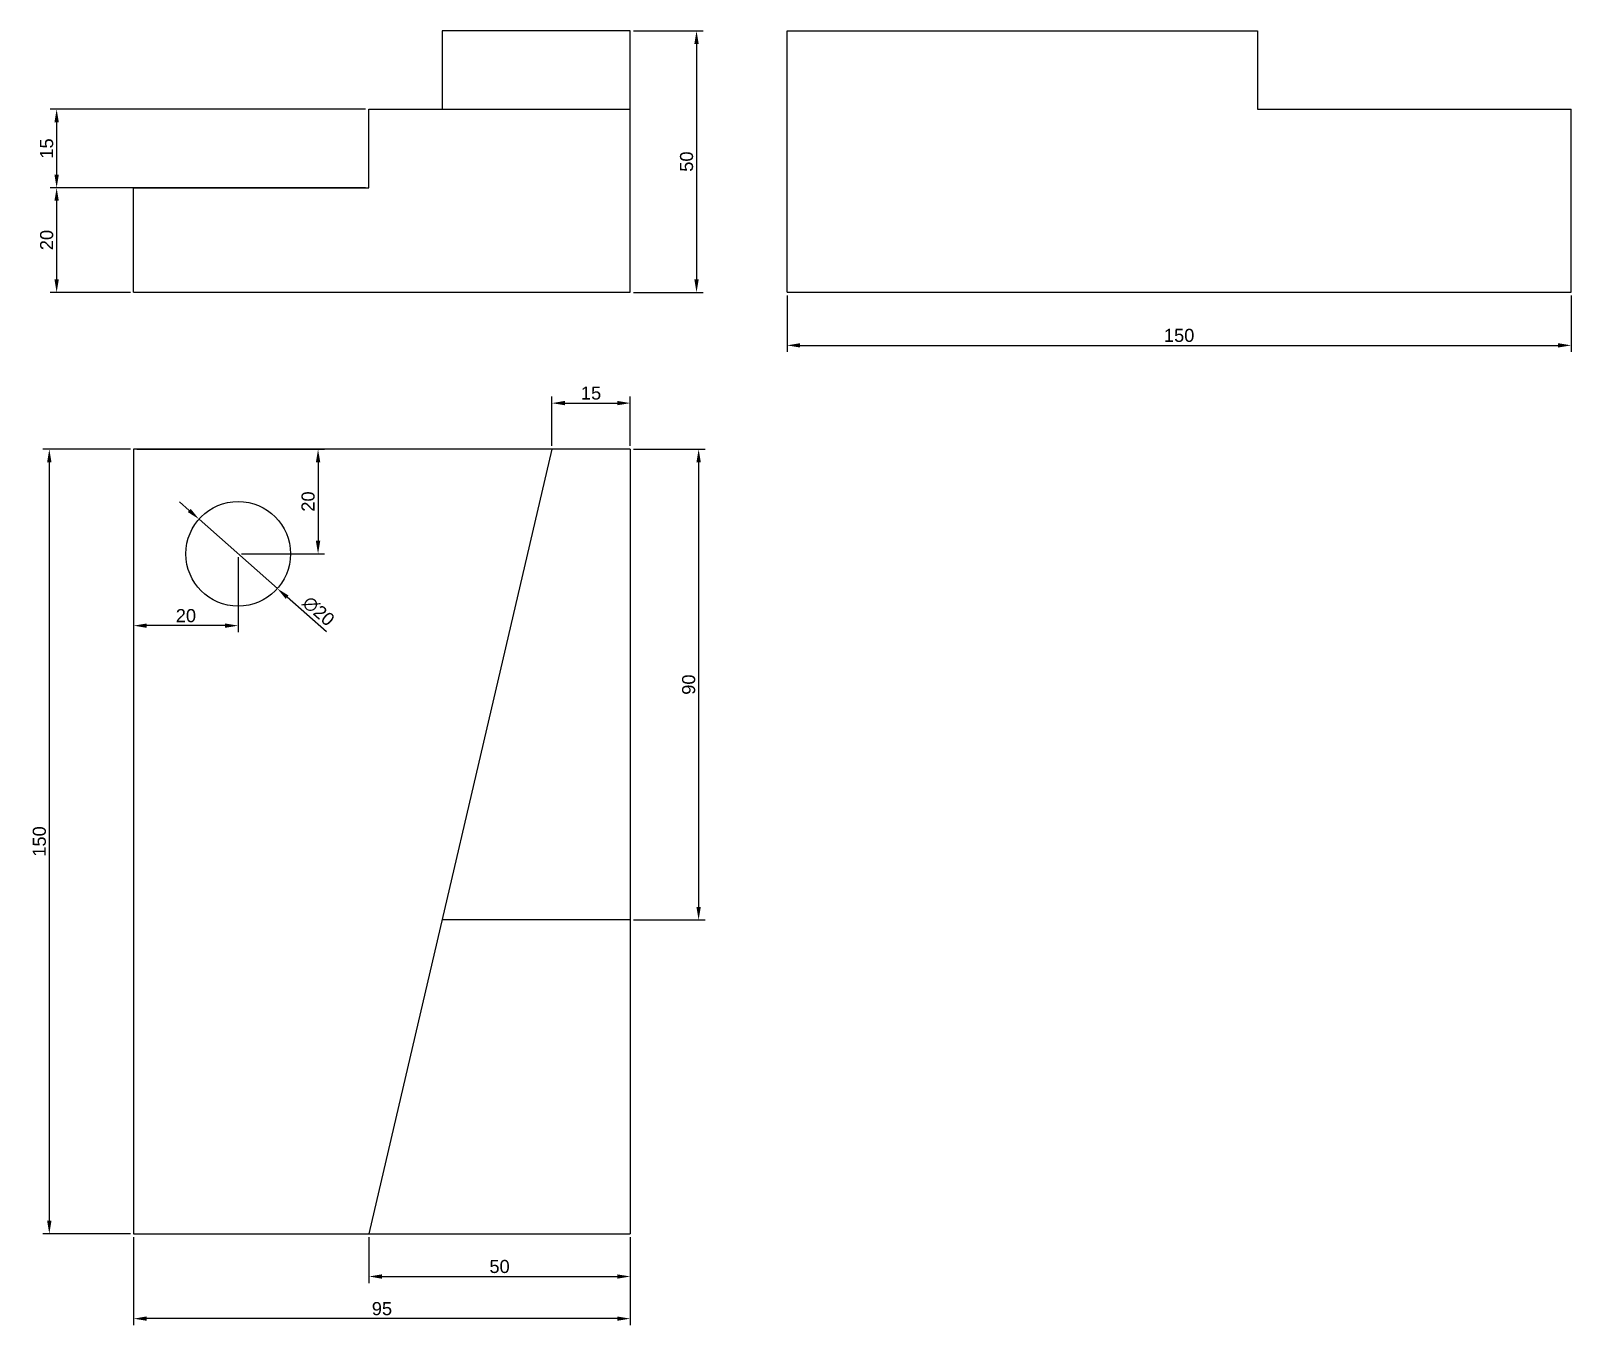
# Model space of a CAD drawing. Header units: millimetres. Extents: x 2123 to 2418, y 1749 to 1996.
import ezdxf

# ---------------------------------------------------------------- set-up
doc = ezdxf.new("R2010")
doc.units = ezdxf.units.MM
doc.styles.get("Standard").update_dxf_attribs({"font": 'arial.ttf'})
doc.dimstyles.new('ISO-25', dxfattribs={"dimtxt": 2.5, "dimasz": 2.5, "dimexe": 1.25, "dimexo": 0.625, "dimtad": 1, "dimtxsty": 'Standard', "dimcen": 2.5, "dimadec": 0, "dimazin": 0, "dimtfac": 1, "dimtmove": 0, "dimatfit": 3, "dimfxl": 1, "dimarcsym": 0})

# ---------------------------------------------------------------- blocks, each defined once
blk = doc.blocks.new('*D2')
at = {"color": 0, "lineweight": -2, "transparency": 16777216}
for p, q in [((2143.44, 1916.23), (2179.34, 1916.23)), ((2178.09, 1913.73), (2178.09, 1898.73)), ((2163.44, 1896.23), (2179.34, 1896.23))]:
    blk.add_line(p, q, dxfattribs=at)
at = {"color": 0, "transparency": 16777216}
for points in [[(2177.67, 1913.73), (2178.51, 1913.73), (2178.09, 1916.23)], [(2177.67, 1898.73), (2178.51, 1898.73), (2178.09, 1896.23)]]:
    blk.add_solid(points, dxfattribs=at)
at = {"layer": 'Defpoints', "color": 0, "transparency": 16777216}
for p in [(2142.81, 1916.23), (2162.81, 1896.23), (2178.09, 1896.23)]:
    blk.add_point(p, dxfattribs=at)
at = {"color": 0, "transparency": 16777216, "insert": (2176.19, 1906.23), "char_height": 2.5, "attachment_point": 5, "rotation": 90}
blk.add_mtext('20', dxfattribs=at)
blk = doc.blocks.new('*D3')
at = {"color": 0, "lineweight": -2, "transparency": 16777216}
for p, q in [((2142.81, 1895.61), (2142.81, 1881.25)), ((2162.81, 1895.61), (2162.81, 1881.25)), ((2160.31, 1882.5), (2145.31, 1882.5))]:
    blk.add_line(p, q, dxfattribs=at)
at = {"color": 0, "transparency": 16777216}
for points in [[(2145.31, 1882.92), (2145.31, 1882.09), (2142.81, 1882.5)], [(2160.31, 1882.92), (2160.31, 1882.09), (2162.81, 1882.5)]]:
    blk.add_solid(points, dxfattribs=at)
at = {"layer": 'Defpoints', "color": 0, "transparency": 16777216}
for p in [(2142.81, 1896.23), (2162.81, 1896.23), (2142.81, 1882.5)]:
    blk.add_point(p, dxfattribs=at)
at = {"color": 0, "transparency": 16777216, "insert": (2152.81, 1884.4), "char_height": 2.5, "attachment_point": 5}
blk.add_mtext('20', dxfattribs=at)
blk = doc.blocks.new('*D4')
at = {"color": 0, "lineweight": -2, "transparency": 16777216}
for p, q in [((2153.45, 1904.52), (2151.58, 1906.18)), ((2155.32, 1902.86), (2170.3, 1889.6)), ((2179.69, 1881.29), (2172.17, 1887.95))]:
    blk.add_line(p, q, dxfattribs=at)
at = {"color": 0, "transparency": 16777216}
for points in [[(2153.73, 1904.83), (2153.18, 1904.21), (2155.32, 1902.86)], [(2172.44, 1888.26), (2171.89, 1887.64), (2170.3, 1889.6)]]:
    blk.add_solid(points, dxfattribs=at)
at = {"layer": 'Defpoints', "color": 0, "transparency": 16777216}
for p in [(2155.32, 1902.86), (2170.3, 1889.6)]:
    blk.add_point(p, dxfattribs=at)
at = {"color": 0, "transparency": 16777216, "insert": (2178.17, 1885.27), "char_height": 2.5, "attachment_point": 5, "rotation": 318.4756}
blk.add_mtext('∅20', dxfattribs=at)
blk = doc.blocks.new('*D5')
at = {"color": 0, "lineweight": -2, "transparency": 16777216}
for p, q in [((2142.19, 1916.23), (2125.43, 1916.23)), ((2126.68, 1913.73), (2126.68, 1768.73)), ((2142.19, 1766.23), (2125.43, 1766.23))]:
    blk.add_line(p, q, dxfattribs=at)
at = {"color": 0, "transparency": 16777216}
for points in [[(2126.26, 1913.73), (2127.1, 1913.73), (2126.68, 1916.23)], [(2126.26, 1768.73), (2127.1, 1768.73), (2126.68, 1766.23)]]:
    blk.add_solid(points, dxfattribs=at)
at = {"layer": 'Defpoints', "color": 0, "transparency": 16777216}
for p in [(2142.81, 1916.23), (2126.68, 1766.23), (2142.81, 1766.23)]:
    blk.add_point(p, dxfattribs=at)
at = {"color": 0, "transparency": 16777216, "insert": (2124.78, 1841.23), "char_height": 2.5, "attachment_point": 5, "rotation": 90}
blk.add_mtext('150', dxfattribs=at)
blk = doc.blocks.new('*D6')
at = {"color": 0, "lineweight": -2, "transparency": 16777216}
for p, q in [((2222.81, 1916.86), (2222.81, 1926.3)), ((2225.31, 1925.05), (2235.31, 1925.05)), ((2237.81, 1916.86), (2237.81, 1926.3))]:
    blk.add_line(p, q, dxfattribs=at)
at = {"color": 0, "transparency": 16777216}
for points in [[(2225.31, 1925.47), (2225.31, 1924.64), (2222.81, 1925.05)], [(2235.31, 1925.47), (2235.31, 1924.64), (2237.81, 1925.05)]]:
    blk.add_solid(points, dxfattribs=at)
at = {"layer": 'Defpoints', "color": 0, "transparency": 16777216}
for p in [(2237.81, 1925.05), (2222.81, 1916.23), (2237.81, 1916.23)]:
    blk.add_point(p, dxfattribs=at)
at = {"color": 0, "transparency": 16777216, "insert": (2230.31, 1926.96), "char_height": 2.5, "attachment_point": 5}
blk.add_mtext('15', dxfattribs=at)
blk = doc.blocks.new('*D7')
at = {"color": 0, "lineweight": -2, "transparency": 16777216}
for p, q in [((2238.44, 1916.23), (2252.14, 1916.23)), ((2250.89, 1913.73), (2250.89, 1828.73)), ((2238.44, 1826.23), (2252.14, 1826.23))]:
    blk.add_line(p, q, dxfattribs=at)
at = {"color": 0, "transparency": 16777216}
for points in [[(2250.47, 1913.73), (2251.31, 1913.73), (2250.89, 1916.23)], [(2250.47, 1828.73), (2251.31, 1828.73), (2250.89, 1826.23)]]:
    blk.add_solid(points, dxfattribs=at)
at = {"layer": 'Defpoints', "color": 0, "transparency": 16777216}
for p in [(2237.81, 1916.23), (2237.81, 1826.23), (2250.89, 1826.23)]:
    blk.add_point(p, dxfattribs=at)
at = {"color": 0, "transparency": 16777216, "insert": (2248.99, 1871.23), "char_height": 2.5, "attachment_point": 5, "rotation": 90}
blk.add_mtext('90', dxfattribs=at)
blk = doc.blocks.new('*D8')
at = {"color": 0, "lineweight": -2, "transparency": 16777216}
for p, q in [((2187.81, 1765.61), (2187.81, 1756.81)), ((2237.81, 1765.61), (2237.81, 1756.81)), ((2190.31, 1758.06), (2235.31, 1758.06))]:
    blk.add_line(p, q, dxfattribs=at)
at = {"color": 0, "transparency": 16777216}
for points in [[(2190.31, 1758.47), (2190.31, 1757.64), (2187.81, 1758.06)], [(2235.31, 1758.47), (2235.31, 1757.64), (2237.81, 1758.06)]]:
    blk.add_solid(points, dxfattribs=at)
at = {"layer": 'Defpoints', "color": 0, "transparency": 16777216}
for p in [(2187.81, 1766.23), (2237.81, 1766.23), (2237.81, 1758.06)]:
    blk.add_point(p, dxfattribs=at)
at = {"color": 0, "transparency": 16777216, "insert": (2212.81, 1759.96), "char_height": 2.5, "attachment_point": 5}
blk.add_mtext('50', dxfattribs=at)
blk = doc.blocks.new('*D9')
at = {"color": 0, "lineweight": -2, "transparency": 16777216}
for p, q in [((2142.81, 1765.61), (2142.81, 1748.75)), ((2237.81, 1765.61), (2237.81, 1748.75)), ((2235.31, 1750), (2145.31, 1750))]:
    blk.add_line(p, q, dxfattribs=at)
at = {"color": 0, "transparency": 16777216}
for points in [[(2145.31, 1750.42), (2145.31, 1749.59), (2142.81, 1750)], [(2235.31, 1750.42), (2235.31, 1749.59), (2237.81, 1750)]]:
    blk.add_solid(points, dxfattribs=at)
at = {"layer": 'Defpoints', "color": 0, "transparency": 16777216}
for p in [(2142.81, 1766.23), (2237.81, 1766.23), (2142.81, 1750)]:
    blk.add_point(p, dxfattribs=at)
at = {"color": 0, "transparency": 16777216, "insert": (2190.31, 1751.9), "char_height": 2.5, "attachment_point": 5}
blk.add_mtext('95', dxfattribs=at)
blk = doc.blocks.new('*D10')
at = {"color": 0, "lineweight": -2, "transparency": 16777216}
for p, q in [((2142.19, 1966.23), (2126.83, 1966.23)), ((2128.08, 1963.73), (2128.08, 1948.73)), ((2142.19, 1946.23), (2126.83, 1946.23))]:
    blk.add_line(p, q, dxfattribs=at)
at = {"color": 0, "transparency": 16777216}
for points in [[(2127.66, 1963.73), (2128.5, 1963.73), (2128.08, 1966.23)], [(2127.66, 1948.73), (2128.5, 1948.73), (2128.08, 1946.23)]]:
    blk.add_solid(points, dxfattribs=at)
at = {"layer": 'Defpoints', "color": 0, "transparency": 16777216}
for p in [(2142.81, 1966.23), (2128.08, 1946.23), (2142.81, 1946.23)]:
    blk.add_point(p, dxfattribs=at)
at = {"color": 0, "transparency": 16777216, "insert": (2126.18, 1956.23), "char_height": 2.5, "attachment_point": 5, "rotation": 90}
blk.add_mtext('20', dxfattribs=at)
blk = doc.blocks.new('*D11')
at = {"color": 0, "lineweight": -2, "transparency": 16777216}
for p, q in [((2187.19, 1981.23), (2126.83, 1981.23)), ((2128.08, 1978.73), (2128.08, 1968.73)), ((2187.19, 1966.23), (2126.83, 1966.23))]:
    blk.add_line(p, q, dxfattribs=at)
at = {"color": 0, "transparency": 16777216}
for points in [[(2127.66, 1978.73), (2128.5, 1978.73), (2128.08, 1981.23)], [(2127.66, 1968.73), (2128.5, 1968.73), (2128.08, 1966.23)]]:
    blk.add_solid(points, dxfattribs=at)
at = {"layer": 'Defpoints', "color": 0, "transparency": 16777216}
for p in [(2187.81, 1981.23), (2128.08, 1966.23), (2187.81, 1966.23)]:
    blk.add_point(p, dxfattribs=at)
at = {"color": 0, "transparency": 16777216, "insert": (2126.18, 1973.73), "char_height": 2.5, "attachment_point": 5, "rotation": 90}
blk.add_mtext('15', dxfattribs=at)
blk = doc.blocks.new('*D12')
at = {"color": 0, "lineweight": -2, "transparency": 16777216}
for p, q in [((2238.44, 1996.23), (2251.74, 1996.23)), ((2250.49, 1993.73), (2250.49, 1948.73)), ((2238.44, 1946.23), (2251.74, 1946.23))]:
    blk.add_line(p, q, dxfattribs=at)
at = {"color": 0, "transparency": 16777216}
for points in [[(2250.07, 1993.73), (2250.91, 1993.73), (2250.49, 1996.23)], [(2250.07, 1948.73), (2250.91, 1948.73), (2250.49, 1946.23)]]:
    blk.add_solid(points, dxfattribs=at)
at = {"layer": 'Defpoints', "color": 0, "transparency": 16777216}
for p in [(2237.81, 1996.23), (2237.81, 1946.23), (2250.49, 1946.23)]:
    blk.add_point(p, dxfattribs=at)
at = {"color": 0, "transparency": 16777216, "insert": (2248.59, 1971.23), "char_height": 2.5, "attachment_point": 5, "rotation": 90}
blk.add_mtext('50', dxfattribs=at)
blk = doc.blocks.new('*D13')
at = {"color": 0, "lineweight": -2, "transparency": 16777216}
for p, q in [((2267.81, 1945.61), (2267.81, 1934.84)), ((2417.81, 1945.61), (2417.81, 1934.84)), ((2270.31, 1936.09), (2415.31, 1936.09))]:
    blk.add_line(p, q, dxfattribs=at)
at = {"color": 0, "transparency": 16777216}
for points in [[(2270.31, 1936.51), (2270.31, 1935.68), (2267.81, 1936.09)], [(2415.31, 1936.51), (2415.31, 1935.68), (2417.81, 1936.09)]]:
    blk.add_solid(points, dxfattribs=at)
at = {"layer": 'Defpoints', "color": 0, "transparency": 16777216}
for p in [(2267.81, 1946.23), (2417.81, 1946.23), (2417.81, 1936.09)]:
    blk.add_point(p, dxfattribs=at)
at = {"color": 0, "transparency": 16777216, "insert": (2342.81, 1937.99), "char_height": 2.5, "attachment_point": 5}
blk.add_mtext('150', dxfattribs=at)

msp = doc.modelspace()

# ---------------------------------------------------------------- linework, layer by layer
for p, q in [((2237.81, 1996.234), (2201.81, 1996.234)), ((2201.81, 1996.234), (2201.81, 1981.234)), ((2237.81, 1946.234), (2237.81, 1996.234)), ((2267.81, 1946.234), (2267.81, 1996.234)), ((2267.81, 1996.234), (2357.81, 1996.234)), ((2357.81, 1996.234), (2357.81, 1981.234)), ((2187.81, 1966.234), (2187.81, 1981.234)), ((2187.81, 1981.234), (2237.81, 1981.234)), ((2201.81, 1981.234), (2201.81, 1981.234)), ((2357.81, 1981.234), (2417.81, 1981.234)), ((2417.81, 1946.234), (2417.81, 1981.234)), ((2142.81, 1946.234), (2142.81, 1966.234)), ((2142.81, 1966.234), (2187.81, 1966.234)), ((2142.81, 1946.234), (2237.81, 1946.234)), ((2172.81, 1946.234), (2172.81, 1946.234)), ((2267.81, 1946.234), (2417.81, 1946.234)), ((2237.81, 1916.234), (2142.81, 1916.234)), ((2142.81, 1916.234), (2142.81, 1766.234)), ((2222.81, 1916.234), (2187.81, 1766.234)), ((2237.81, 1916.234), (2237.81, 1766.234)), ((2142.81, 1896.234), (2142.81, 1896.234)), ((2237.81, 1826.234), (2201.81, 1826.234)), ((2142.81, 1766.234), (2237.81, 1766.234))]:
    msp.add_line(p, q)
msp.add_circle((2162.81, 1896.234), 10)

# ---------------------------------------------------------------- dimensions: what is measured, and where the dimension line sits
for base, p1, p2, picture, middle in [((2250.49, 1946.234), (2237.81, 1996.234), (2237.81, 1946.234), '*D12', (2248.588, 1971.234)), ((2128.079, 1966.234), (2187.81, 1981.234), (2187.81, 1966.234), '*D11', (2126.177, 1973.734)), ((2128.079, 1946.234), (2142.81, 1966.234), (2142.81, 1946.234), '*D10', (2126.177, 1956.234)), ((2126.681, 1766.234), (2142.81, 1916.234), (2142.81, 1766.234), '*D5', (2124.78, 1841.234)), ((2178.091, 1896.234), (2142.81, 1916.234), (2162.81, 1896.234), '*D2', (2176.189, 1906.234)), ((2250.889, 1826.234), (2237.81, 1916.234), (2237.81, 1826.234), '*D7', (2248.988, 1871.234))]:
    dim = msp.add_linear_dim(base=base, p1=p1, p2=p2, angle=90, dimstyle='ISO-25')
    dim.commit()
    dim.dimension.update_dxf_attribs({"geometry": picture, "text_midpoint": middle})
for base, p1, p2, picture, middle in [((2417.81, 1936.093), (2267.81, 1946.234), (2417.81, 1946.234), '*D13', (2342.81, 1937.995)), ((2237.81, 1925.055), (2222.81, 1916.234), (2237.81, 1916.234), '*D6', (2230.31, 1926.956)), ((2142.81, 1882.502), (2162.81, 1896.234), (2142.81, 1896.234), '*D3', (2152.81, 1884.403)), ((2142.81, 1750.002), (2237.81, 1766.234), (2142.81, 1766.234), '*D9', (2190.31, 1751.904)), ((2237.81, 1758.055), (2187.81, 1766.234), (2237.81, 1766.234), '*D8', (2212.81, 1759.956))]:
    dim = msp.add_linear_dim(base=base, p1=p1, p2=p2, dimstyle='ISO-25')
    dim.commit()
    dim.dimension.update_dxf_attribs({"geometry": picture, "text_midpoint": middle})
dim = msp.add_diameter_dim_2p(p1=(2155.323, 1902.864), p2=(2170.297, 1889.605), dimstyle='ISO-25')
dim.commit()
dim.dimension.update_dxf_attribs({"geometry": '*D4', "text_midpoint": (2176.864, 1883.79), "dimtype": 163})

doc.saveas('drawing.dxf')
